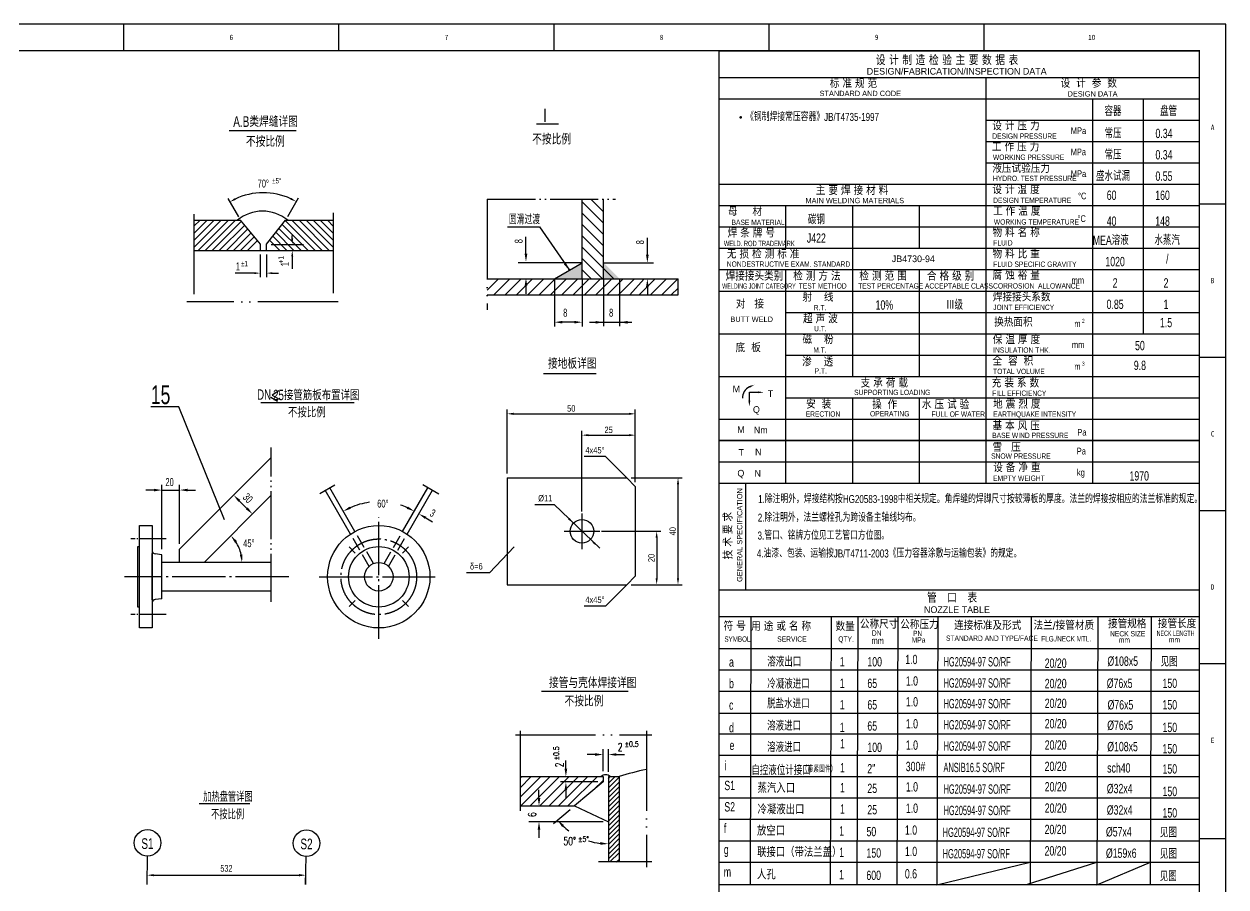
# Model space of a CAD drawing. Extents: x 33785 to 67425, y 1425 to 25185.
# Drawn here: x 49409 to 67425, y 12255 to 25185 of the extents above; entities that cross this region are included whole.
import ezdxf
from ezdxf.enums import TextEntityAlignment as Align

# ---------------------------------------------------------------- set-up
doc = ezdxf.new("R2010")
doc.units = 0
doc.header["$LTSCALE"] = 40
doc.header["$MEASUREMENT"] = 0
for name, pattern in [('CENTER', [23.75, 20, -1.5, 0.75, -1.5]), ('CENTER2', [11.6, 10, -0.65, 0.3, -0.65]), ('DASHDOT-M', [36, 30, -3, 0, -3]), ('DASHED', [4, 3, -1]), ('DIVIDE-M', [39, 30, -3, 0, -3, 0, -3]), ('HIDDEN-M', [7, 5, -2]), ('PHANTOM', [23.5, 18, -1.5, 0.5, -1.5, 0.5, -1.5])]:
    doc.linetypes.add(name, pattern=pattern)
doc.layers.get('0').update_dxf_attribs({"linetype": 'CONTINUOUS'})
for name, color, linetype in [('CENTER', 1, 'CENTER'), ('CONT', 4, 'CONTINUOUS'), ('DASH', 6, 'DASHED'), ('DIM', 7, 'CONTINUOUS'), ('PHANTOM', 3, 'PHANTOM'), ('TEXT', 2, 'CONTINUOUS'), ('TUKUANG', 7, 'CONTINUOUS'), ('ZWHTK', 7, 'CONTINUOUS')]:
    doc.layers.add(name, color=color, linetype=linetype)
doc.styles.add('CHN_CWC', font='SimSun.ttf', dxfattribs={"width": 0.85})
doc.styles.add('HZ', font='ced.shx', dxfattribs={"width": 0.7, "bigfont": 'HZ'})
doc.styles.add('ROMANS', font='romans', dxfattribs={"width": 0.7, "height": 120})

msp = doc.modelspace()

# ---------------------------------------------------------------- linework, layer by layer
for p, q in [((59825.3, 24784.6), (59825.3, 11449.9)), ((59825.3, 24784.6), (67025.3, 24784.6)), ((67025.3, 24784.6), (67025.3, 18944.6)), ((59825.3, 24384.6), (67025.3, 24384.6)), ((63825.3, 24384.6), (63825.3, 18304.6)), ((59825.3, 24064.6), (67025.3, 24064.6)), ((65425.3, 24064.6), (65425.3, 18304.6)), ((63825.3, 23744.6), (67025.3, 23744.6)), ((63825.3, 23424.6), (67025.3, 23424.6)), ((63825.3, 23104.6), (67025.3, 23104.6)), ((59825.3, 22784.6), (67025.3, 22784.6)), ((63825.3, 22784.6), (67025.3, 22784.6)), ((59825.3, 22464.6), (67025.3, 22464.6)), ((60825.3, 22464.6), (60825.3, 21824.6)), ((61825.3, 22464.6), (61825.3, 21824.6)), ((62825.3, 22464.6), (62825.3, 21824.6)), ((59825.3, 22144.6), (67025.3, 22144.6)), ((59825.3, 21824.6), (67025.3, 21824.6)), ((61825.3, 21824.6), (61825.3, 19904.6)), ((59825.3, 21504.6), (67025.3, 21504.6)), ((60825.3, 21504.6), (60825.3, 18304.6)), ((62825.3, 21504.6), (62825.3, 19904.6)), ((63825.3, 21504.6), (67025.3, 21504.6)), ((59825.3, 21184.6), (67025.3, 21184.6)), ((63825.3, 21184.6), (67025.3, 21184.6)), ((60825.3, 20864.6), (67025.3, 20864.6)), ((63825.3, 20864.6), (67025.3, 20864.6)), ((59825.3, 20544.6), (67025.3, 20544.6)), ((63825.3, 20544.6), (67025.3, 20544.6)), ((60825.3, 20224.6), (67025.3, 20224.6)), ((61025.1, 20224.6), (64625.3, 20224.6)), ((64625.3, 20224.6), (67025.3, 20224.6)), ((59825.3, 19904.6), (64625.3, 19904.6)), ((64625.3, 19904.6), (67025.3, 19904.6)), ((60281.1, 19539.1), (60281.1, 19666.6)), ((60281.1, 19666.6), (60414.6, 19666.6)), ((60825.3, 19584.6), (64625.3, 19584.6)), ((61825.3, 19584.6), (61825.3, 18304.6)), ((62825.3, 19584.6), (62825.3, 18304.6)), ((64625.3, 19584.6), (67025.3, 19584.6)), ((59825.3, 19264.6), (64625.3, 19264.6)), ((64625.3, 19264.6), (67025.3, 19264.6)), ((67025.3, 18944.6), (59825.3, 18944.6)), ((59825.3, 18944.6), (67025.3, 18944.6)), ((59825.3, 18944.6), (67025.3, 18944.6)), ((59825.3, 18944.6), (67025.3, 18944.6)), ((67025.3, 18944.6), (59825.3, 18944.6)), ((59825.3, 18944.6), (67025.3, 18944.6)), ((59825.3, 18944.6), (64625.3, 18944.6)), ((59825.3, 18944.6), (64625.3, 18944.6)), ((64625.3, 18944.6), (67025.3, 18944.6)), ((64625.3, 18944.6), (67025.3, 18944.6)), ((59825.3, 18624.6), (67025.3, 18624.6)), ((59825.3, 18304.6), (67025.3, 18304.6)), ((60225.3, 18304.6), (60225.3, 16708.5)), ((59825.3, 16708.5), (67025.3, 16708.5)), ((59825.3, 16708.5), (67025.3, 16708.5)), ((59825.3, 16708.5), (67025.3, 16708.5)), ((59825.3, 16308.5), (67025.3, 16308.5)), ((60305.3, 16308.5), (60291, 12286.1)), ((61505.3, 16308.5), (61493.7, 12293.6)), ((61905.3, 16308.5), (61891, 12286.1)), ((62505.3, 16308.5), (62491, 12286.1)), ((63105.3, 16308.5), (63091, 12286.1)), ((64505.3, 16308.5), (64491, 12286.1)), ((65505.3, 16308.5), (65491, 12286.1)), ((66305.3, 16308.5), (66291, 12286.1)), ((59825.3, 15828.5), (67025.3, 15828.5)), ((59825.3, 15508.5), (67025.3, 15508.5)), ((59825.3, 15508.5), (67025.3, 15508.5)), ((59825.3, 15188.5), (67025.3, 15188.5)), ((59825.3, 15188.5), (67025.3, 15188.5)), ((59819.3, 14861), (67019.3, 14861)), ((59819.3, 14861), (67019.3, 14861)), ((59825.3, 14548.5), (67025.3, 14548.5)), ((59825.3, 14548.5), (67025.3, 14548.5)), ((59825.3, 14228.5), (67025.3, 14228.5)), ((59825.3, 14228.5), (67025.3, 14228.5)), ((59825.3, 13908.5), (67025.3, 13908.5)), ((59825.3, 13908.5), (67025.3, 13908.5)), ((59825.3, 13908.5), (67025.3, 13908.5)), ((59825.3, 13908.5), (67025.3, 13908.5)), ((59825.3, 13588.5), (67025.3, 13588.5)), ((59825.3, 13588.5), (67025.3, 13588.5)), ((59825.3, 13268.5), (67025.3, 13268.5)), ((59825.3, 12948.5), (67025.3, 12948.5)), ((59823, 12628.5), (67023, 12628.5)), ((59817, 12293.6), (67017, 12293.6)), ((59817, 12293.6), (67017, 12293.6))]:
    msp.add_line(p, q)
at = {"color": 7, "linetype": 'Continuous'}
for p, q in [((52484.3, 23587.2), (53486, 23587.2)), ((52463.4, 22571.9), (52625.3, 22297.9)), ((53517.4, 22577.9), (53356.5, 22298.3)), ((53429.2, 21925), (53429.2, 22015)), ((56653.6, 22145.1), (57137, 22145.1)), ((56932.7, 21862.7), (56932.7, 21995.8)), ((57137, 22145.1), (57583.9, 21497.1)), ((58752, 21847.1), (58752, 21980.2)), ((53112.7, 21883.6), (53599.8, 21883.6)), ((56932.7, 21742.7), (56932.7, 21862.7)), ((58752, 21727.1), (58752, 21847.1)), ((52949.7, 21732.7), (52949.7, 21392.3)), ((53042.7, 21732.7), (53042.7, 21392.3)), ((53429.2, 21702.7), (53429.2, 21517.4)), ((52859.7, 21452.3), (52571.2, 21452.3)), ((53132.7, 21452.3), (53222.7, 21452.3)), ((57775.7, 21607.1), (56816.3, 21607.1)), ((57360, 21367.1), (57775.7, 21607.1)), ((57583.9, 21497.1), (57572.3, 21513.8)), ((58095.7, 21607.1), (58842.5, 21607.1)), ((56932.7, 21262.7), (56932.7, 21142.7)), ((57360, 21367.1), (57360, 20655.2)), ((57775.7, 21367.1), (57775.7, 20655.2)), ((58095.7, 21367.1), (58095.7, 20656.7)), ((58335.7, 21367.1), (58335.7, 20656.7)), ((58752, 21247.1), (58752, 21127.1)), ((57655.7, 20717.2), (57480, 20717.2)), ((57885.6, 20715.6), (58521.5, 20715.6)), ((51730, 19449.3), (51310, 19449.3)), ((52413.3, 17756.8), (51730, 19449.3)), ((57167.4, 15187.4), (58463.1, 15187.4)), ((57967.7, 14239.4), (57847.7, 14239.4)), ((58087.7, 13988.7), (58087.7, 14319.4)), ((58167.7, 13982.2), (58167.7, 14319.4)), ((58287.7, 14239.4), (58407.7, 14239.4)), ((57530.9, 14028.7), (57530.9, 14148.7)), ((57127.8, 13588.8), (57127.8, 13708.8)), ((58007.7, 13828.7), (57450.9, 13828.7)), ((57530.9, 13708.7), (57530.9, 13588.7)), ((57343.9, 13204.6), (57597.5, 13417.4)), ((58087.7, 13232.6), (56974.3, 13232.6)), ((57127.8, 13112.6), (57127.8, 12992.6)), ((51252.4, 12292.3), (51259, 12710.7)), ((53630.2, 12292.3), (53636.8, 12710.7)), ((53632.4, 12292.3), (53632.4, 12499.3)), ((51354.4, 12431.3), (53530.4, 12431.3))]:
    msp.add_line(p, q, dxfattribs=at)
at = {"color": 3, "linetype": 'DIVIDE-M'}
for p, q in [((56353.1, 22558.5), (56353.1, 20903.7)), ((54043.3, 22354.4), (54043.3, 20930.4)), ((51954.8, 22336.7), (51954.8, 20931.2)), ((54115.1, 21019.9), (51848.1, 21019.9)), ((56845.3, 14595.1), (56845.3, 13320.8)), ((58738.2, 14595.1), (58738.2, 12550.6)), ((56774.6, 14533.4), (58817.6, 14533.4)), ((58817.6, 12630), (58021.8, 12630))]:
    msp.add_line(p, q, dxfattribs=at)
at = {"color": 4, "linetype": 'Continuous'}
for p, q in [((57775.7, 21367.1), (57775.7, 22560.5)), ((58095.7, 21367.1), (58095.7, 22560.9)), ((51954.8, 22246.3), (52655.8, 22246.3)), ((52952.9, 21884.8), (52655.8, 22246.3)), ((53042.9, 21884.8), (53326.5, 22246.3)), ((53326.5, 22246.3), (54043.3, 22246.3)), ((52952.9, 21792.7), (52952.9, 21884.8)), ((53042.9, 21792.7), (53042.9, 21884.8)), ((51954.8, 21792.7), (52952.9, 21792.7)), ((52952.9, 21792.7), (54043.3, 21792.7)), ((56353.1, 21367.1), (59211.7, 21367.1)), ((59211.7, 21127.1), (59211.7, 21367.1)), ((56353.1, 21127.1), (59211.7, 21127.1)), ((56845.3, 13908.7), (58087.7, 13908.7)), ((58087.7, 13908.7), (58087.7, 13828.7)), ((58167.7, 13908.7), (58327.7, 13908.7)), ((58167.7, 13908.7), (58167.7, 12630)), ((58327.7, 13908.7), (58327.7, 12630)), ((58087.7, 13828.7), (57658.8, 13468.8)), ((56845.3, 13468.8), (57658.8, 13468.8)), ((57658.8, 13468.8), (58167.7, 13232.6))]:
    msp.add_line(p, q, dxfattribs=at)
at = {"color": 0, "linetype": 'Continuous'}
for p, q in [((58095.7, 22369.9), (57904.9, 22560.6)), ((58095.7, 22200.2), (57775.7, 22520.2)), ((58095.7, 22030.5), (57775.7, 22350.5)), ((51954.8, 22154.1), (52047, 22246.3)), ((51954.8, 22048), (52153.1, 22246.3)), ((51954.8, 21942), (52259.1, 22246.3)), ((51954.8, 21835.9), (52365.2, 22246.3)), ((52017.7, 21792.7), (52471.3, 22246.3)), ((52123.7, 21792.7), (52577.3, 22246.3)), ((52229.8, 21792.7), (52663.2, 22226.1)), ((52335.9, 21792.7), (52716.1, 22172.9)), ((53666.7, 21792.7), (53276.7, 22182.7)), ((53772.8, 21792.7), (53324.6, 22240.9)), ((53878.9, 21792.7), (53425.3, 22246.3)), ((53984.9, 21792.7), (53531.3, 22246.3)), ((54043.3, 21840.4), (53637.4, 22246.3)), ((54043.3, 21946.5), (53743.5, 22246.3)), ((54043.3, 22052.5), (53849.5, 22246.3)), ((54043.3, 22158.6), (53955.6, 22246.3)), ((58095.7, 21860.8), (57775.7, 22180.8)), ((52441.9, 21792.7), (52764, 22114.7)), ((52548, 21792.7), (52811.8, 22056.5)), ((52654.1, 21792.7), (52859.6, 21998.3)), ((53348.5, 21792.7), (53136.8, 22004.5)), ((53454.6, 21792.7), (53183.4, 22063.9)), ((53560.7, 21792.7), (53230, 22123.3)), ((58095.7, 21691.1), (57775.7, 22011.1)), ((52760.1, 21792.7), (52907.5, 21940)), ((53242.5, 21792.7), (53090.1, 21945)), ((58095.7, 21521.4), (57775.7, 21841.4)), ((58080.2, 21367.1), (57775.7, 21671.7)), ((57910.5, 21367.1), (57775.7, 21501.9)), ((58249.9, 21367.1), (58095.7, 21521.4)), ((56353.1, 21199), (56521.2, 21367.1)), ((56450.9, 21127.1), (56690.9, 21367.1)), ((56620.7, 21127.1), (56860.7, 21367.1)), ((56790.4, 21127.1), (57030.4, 21367.1)), ((56960.1, 21127.1), (57200.1, 21367.1)), ((57129.8, 21127.1), (57369.8, 21367.1)), ((57299.5, 21127.1), (57539.5, 21367.1)), ((57469.2, 21127.1), (57709.2, 21367.1)), ((57638.9, 21127.1), (57878.9, 21367.1)), ((57808.6, 21127.1), (58048.6, 21367.1)), ((57978.3, 21127.1), (58218.3, 21367.1)), ((58148, 21127.1), (58388, 21367.1)), ((58317.7, 21127.1), (58557.7, 21367.1)), ((58487.4, 21127.1), (58703.8, 21367.1)), ((58628.7, 21127.1), (58868.7, 21367.1)), ((58798.4, 21127.1), (59038.4, 21367.1)), ((58968.1, 21127.1), (59208.1, 21367.1)), ((59111.3, 21127.1), (59211.7, 21227.5)), ((56845.3, 13883), (56871.1, 13908.7)), ((56845.3, 13741.6), (57012.5, 13908.7)), ((56845.3, 13600.2), (57153.9, 13908.7)), ((56855.4, 13468.8), (57295.3, 13908.7)), ((56996.8, 13468.8), (57436.7, 13908.7)), ((57138.3, 13468.8), (57578.2, 13908.7)), ((57279.7, 13468.8), (57719.6, 13908.7)), ((57421.1, 13468.8), (57861, 13908.7)), ((57562.5, 13468.8), (58002.4, 13908.7)), ((58167.7, 13879.4), (58197.1, 13908.7)), ((58167.7, 13808.7), (58267.8, 13908.7)), ((58167.7, 13737.9), (58327.7, 13897.9)), ((57939.4, 13704.3), (58087.7, 13852.6)), ((58167.7, 13667.2), (58327.7, 13827.2)), ((58167.7, 13596.5), (58327.7, 13756.5)), ((58167.7, 13525.8), (58327.7, 13685.8)), ((58167.7, 13455.1), (58327.7, 13615.1)), ((58167.7, 13384.4), (58327.7, 13544.4)), ((58167.7, 13313.7), (58327.7, 13473.7)), ((58167.7, 13243), (58327.7, 13403)), ((58167.7, 13172.3), (58327.7, 13332.3)), ((58167.7, 13101.6), (58327.7, 13261.6)), ((58167.7, 13030.8), (58327.7, 13190.8)), ((58167.7, 12960.1), (58327.7, 13120.1)), ((58167.7, 12889.4), (58327.7, 13049.4)), ((58167.7, 12818.7), (58327.7, 12978.7)), ((58167.7, 12748), (58327.7, 12908)), ((58167.7, 12677.3), (58327.7, 12837.3)), ((58191.1, 12630), (58327.7, 12766.6)), ((58292.1, 12630), (58327.7, 12665.6))]:
    msp.add_line(p, q, dxfattribs=at)
at = {"const_width": 20}
msp.add_lwpolyline([(60142.1, 23786.3, 1), (60162.1, 23786.3, 1)], format="xyb", close=True, dxfattribs=at)
at = {"color": 7, "linetype": 'Continuous'}
for centre, radius, start, end in [((52995.5, 21671.3), 986.1, 65.30245, 115.3441), ((58167.7, 13895.9), 995.4, 226.91149, 233.61607), ((58167.7, 13895.9), 995.4, 252.46777, 263.08851)]:
    msp.add_arc(centre, radius, start, end, dxfattribs=at)
at = {"color": 4, "linetype": 'Continuous'}
for centre, radius, start, end in [((52984.3, 21785.2), 595.8, 50.70782, 129.29218), ((58127.9, 13843.8), 92.8, 44.38461, 135.61539), ((59812.7, 9093.9), 5038.6, 102.3133, 107.14057)]:
    msp.add_arc(centre, radius, start, end, dxfattribs=at)
msp.add_arc((60363.4, 19578.2), 187.1, 115.94254, 180)
at = {"color": 7, "linetype": 'Continuous'}
for points in [[(52580.5, 22549.2), (52566.4, 22575.7), (52494, 22520.3)], [(53400.7, 22553.9), (53414.4, 22580.5), (53487.5, 22525.9)], [(53444.2, 21975.3), (53414.2, 21975.3), (53429.2, 21885.3)], [(53444.2, 21702.7), (53414.2, 21702.7), (53429.2, 21792.7)], [(56912.7, 21742.7), (56952.7, 21742.7), (56932.7, 21622.7)], [(58732, 21727.1), (58772, 21727.1), (58752, 21607.1)], [(52859.7, 21437.3), (52859.7, 21467.3), (52949.7, 21452.3)], [(53132.7, 21437.3), (53132.7, 21467.3), (53042.7, 21452.3)], [(57360, 21367.1), (57775.7, 21607.1), (57775.7, 21367.1)], [(57583.9, 21497.1), (57498.8, 21584.1), (57531.6, 21607)], [(58095.7, 21367.1), (58095.7, 21607.1), (58335.7, 21367.1)], [(56912.7, 21262.7), (56952.7, 21262.7), (56932.7, 21382.7)], [(58732, 21247.1), (58772, 21247.1), (58752, 21367.1)], [(57480, 20737.2), (57480, 20697.2), (57360, 20717.2)], [(57655.7, 20737.2), (57655.7, 20697.2), (57775.7, 20717.2)], [(57975.7, 20735.6), (57975.7, 20695.6), (58095.7, 20715.6)], [(58455.7, 20735.6), (58455.7, 20695.6), (58335.7, 20715.6)], [(57967.7, 14219.4), (57967.7, 14259.4), (58087.7, 14239.4)], [(58287.7, 14219.4), (58287.7, 14259.4), (58167.7, 14239.4)], [(57550.9, 14028.7), (57510.9, 14028.7), (57530.9, 13908.7)], [(57550.9, 13708.7), (57510.9, 13708.7), (57530.9, 13828.7)], [(57147.8, 13588.8), (57107.8, 13588.8), (57127.8, 13468.8)], [(57147.8, 13112.6), (57107.8, 13112.6), (57127.8, 13232.6)], [(57502.2, 13182.7), (57473.2, 13155.2), (57405.2, 13256)], [(58049.1, 12927.7), (58046.7, 12887.7), (58167.7, 12900.5)], [(51354.4, 12448.3), (51354.4, 12414.3), (51252.4, 12431.3)], [(53530.4, 12448.3), (53530.4, 12414.3), (53632.4, 12431.3)]]:
    msp.add_solid(points, dxfattribs=at)
for points in [[(60278.4, 19760.1), (60284.7, 19732.8), (60354.9, 19779.3)], [(60414.6, 19680.6), (60414.6, 19652.6), (60498.6, 19666.6)], [(60267.1, 19539.1), (60295.1, 19539.1), (60281.1, 19455.1)]]:
    msp.add_solid(points)
at = {"layer": 'CENTER', "color": 1, "linetype": 'DASHDOT-M'}
for p, q in [((57771.9, 17850.4), (57771.9, 17318.6)), ((57506.1, 17584.5), (58037.8, 17584.5))]:
    msp.add_line(p, q, dxfattribs=at)
at = {"layer": 'CENTER'}
for p, q in [((54726.5, 15975.3), (54726.5, 17790.6)), ((54371.4, 17257.9), (54280.2, 17349.1)), ((55081.6, 17257.9), (55172.8, 17349.1)), ((53378.8, 16902.8), (50915.4, 16902.8)), ((53833.2, 16902.8), (55571.9, 16902.8)), ((54371.4, 16547.7), (54280.2, 16456.5)), ((55081.6, 16547.7), (55172.8, 16456.5))]:
    msp.add_line(p, q, dxfattribs=at)
at = {"layer": 'CENTER', "linetype": 'CENTER2'}
for p, q in [((51539.5, 17469.4), (51008.2, 17469.4)), ((51539.5, 16336.1), (51008.2, 16336.1))]:
    msp.add_line(p, q, dxfattribs=at)
at = {"layer": 'CENTER'}
msp.add_circle((54726.5, 16902.8), 566.7, dxfattribs=at)
at = {"layer": 'CONT'}
for p, q in [((51741.5, 17316.1), (53114.9, 18689.4)), ((54302.8, 17541.8), (53923.4, 18198.9)), ((54369.8, 17581.4), (53990.8, 18237.8)), ((55083.2, 17581.4), (55462.2, 18237.8)), ((55150.1, 17541.8), (55529.5, 18198.9)), ((52107.2, 17116.1), (53114.9, 18123.7)), ((51141.5, 16136.1), (51141.5, 17669.4)), ((51141.5, 17669.4), (51328.2, 17669.4)), ((51328.2, 17669.4), (51328.2, 16136.1)), ((51114.9, 16449.4), (51114.9, 17356.1)), ((51114.9, 16449.4), (51114.9, 17356.1)), ((51114.9, 17356.1), (51141.5, 17356.1)), ((51741.5, 17116.1), (51741.5, 17316.1)), ((51328.2, 16556.1), (51328.2, 17249.4)), ((51474.9, 17234), (51376, 17244.4)), ((51474.9, 16571.5), (51474.9, 17234)), ((53114.9, 17116.1), (51474.9, 17116.1)), ((53114.9, 16689.4), (51474.9, 16689.4)), ((51141.5, 16449.4), (51114.9, 16449.4)), ((51474.9, 16571.5), (51376, 16561.1)), ((51328.2, 16136.1), (51141.5, 16136.1))]:
    msp.add_line(p, q, dxfattribs=at)
at = {"layer": 'CONT', "color": 4, "linetype": 'Continuous'}
for p, q in [((56651.9, 18384.5), (58443.9, 18384.5)), ((56651.9, 18384.5), (56651.9, 16784.5)), ((58443.9, 18384.5), (58571.9, 18256.5)), ((58571.9, 18256.5), (58571.9, 16912.5)), ((56651.9, 16784.5), (58443.9, 16784.5)), ((58571.9, 16912.5), (58443.9, 16784.5))]:
    msp.add_line(p, q, dxfattribs=at)
at = {"layer": 'CONT'}
for radius in [766.7, 453.3, 213.3]:
    msp.add_circle((54726.5, 16902.8), radius, dxfattribs=at)
at = {"layer": 'CONT', "color": 4, "linetype": 'Continuous'}
msp.add_circle((57771.9, 17584.5), 176, dxfattribs=at)
at = {"layer": 'CONT'}
for centre, start, end in [((51381.5, 17297.5), 180, 264), ((51381.5, 16508.1), 96, 180)]:
    msp.add_arc(centre, 53.3, start, end, dxfattribs=at)
at = {"layer": 'DASH', "color": 6, "linetype": 'HIDDEN-M'}
for p, q in [((54581.4, 17059.2), (54302.8, 17541.8)), ((54647.2, 17100.8), (54369.8, 17581.4)), ((54805.7, 17100.8), (55083.2, 17581.4)), ((54871.5, 17059.2), (55150.1, 17541.8))]:
    msp.add_line(p, q, dxfattribs=at)
at = {"layer": 'DIM', "color": 7, "linetype": 'Continuous'}
for p, q in [((66188.7, 20544.6), (66188.7, 24064.6)), ((57196.3, 19949.1), (57985.8, 19949.1)), ((52960.4, 19514.8), (54356.4, 19514.8)), ((56651.9, 18448.5), (56651.9, 19408.5)), ((56747.9, 19344.5), (58475.9, 19344.5)), ((58571.9, 18320.5), (58571.9, 19408.5)), ((57771.9, 17883), (57771.9, 19088.5)), ((57867.9, 19024.5), (58475.9, 19024.5)), ((58123.9, 18704.5), (57807, 18704.5)), ((58443.9, 18384.5), (58123.9, 18704.5)), ((58507.9, 18384.5), (59275.9, 18384.5)), ((51354.9, 18201.9), (51234.9, 18201.9)), ((51474.9, 17314), (51474.9, 18281.9)), ((51474.9, 18201.9), (51741.5, 18201.9)), ((51741.5, 17396.1), (51741.5, 18281.9)), ((51861.5, 18201.9), (51981.5, 18201.9)), ((59211.9, 16880.5), (59211.9, 18288.5)), ((52748.9, 17927.4), (52635.7, 18040.6)), ((57067, 17984.7), (57355, 17984.7)), ((58037.4, 17329.7), (57355, 17984.7)), ((55429.4, 17786), (55530.4, 17727.7)), ((58063.8, 17584.5), (58955.9, 17584.5)), ((58891.9, 17488.5), (58891.9, 16880.5)), ((56757.2, 17350.6), (56384.1, 16960.4)), ((56384.1, 16960.4), (56041, 16960.4)), ((58443.9, 16784.5), (58123.9, 16464.5)), ((58507.9, 16784.5), (59275.9, 16784.5)), ((58123.9, 16464.5), (57807, 16464.5))]:
    msp.add_line(p, q, dxfattribs=at)
at = {"layer": 'DIM'}
for p, q in [((57421.7, 23683), (57091.6, 23683)), ((53229.8, 19687.1), (53126.3, 19623.6)), ((53109.7, 19596), (53207.7, 19535.3)), ((53126.3, 19623.6), (53231.2, 19562.9)), ((52792.5, 13503), (52033.3, 13503)), ((63091, 12286.1), (64492.2, 12628.5)), ((64434.7, 12293.6), (65492.2, 12628.5)), ((65491, 12286.1), (66292.2, 12628.5))]:
    msp.add_line(p, q, dxfattribs=at)
for centre in [(51259.1, 12916), (53643, 12910.6)]:
    msp.add_circle(centre, 200, dxfattribs=at)
at = {"layer": 'DIM', "color": 7, "linetype": 'Continuous'}
for centre, radius, start, end in [((54726.5, 16963.5), 1064.4, 97.57201, 113.71687), ((54726.5, 16963.5), 1064.4, 66.28313, 72.22931), ((52107.2, 17116.1), 569, 12.10628, 32.89372)]:
    msp.add_arc(centre, radius, start, end, dxfattribs=at)
for points in [[(56747.9, 19360.5), (56747.9, 19328.5), (56651.9, 19344.5)], [(58475.9, 19360.5), (58475.9, 19328.5), (58571.9, 19344.5)], [(57867.9, 19040.5), (57867.9, 19008.5), (57771.9, 19024.5)], [(58475.9, 19040.5), (58475.9, 19008.5), (58571.9, 19024.5)], [(59195.9, 18288.5), (59227.9, 18288.5), (59211.9, 18384.5)], [(51354.9, 18221.9), (51354.9, 18181.9), (51474.9, 18201.9)], [(51861.5, 18221.9), (51861.5, 18181.9), (51741.5, 18201.9)], [(52649.9, 18054.7), (52621.6, 18026.4), (52550.9, 18125.4)], [(52763, 17941.6), (52734.7, 17913.3), (52833.7, 17842.6)], [(54307.1, 17920.7), (54289.6, 17955.4), (54194.3, 17885.3)], [(55145.8, 17920.7), (55163.4, 17955.4), (55258.7, 17885.3)], [(55439.1, 17802.9), (55419.7, 17769.2), (55328.3, 17844.4)], [(57564.6, 17761.3), (57586.8, 17784.4), (57645, 17706.4)], [(52569.4, 17412.5), (52600.5, 17437.7), (52509.6, 17518.4)], [(58875.9, 17488.5), (58907.9, 17488.5), (58891.9, 17584.5)], [(57957.1, 17384.6), (57979.3, 17407.7), (57898.9, 17462.6)], [(52683.4, 17237.5), (52643.7, 17233.3), (52676.2, 17116.1)], [(58875.9, 16880.5), (58907.9, 16880.5), (58891.9, 16784.5)], [(59195.9, 16880.5), (59227.9, 16880.5), (59211.9, 16784.5)]]:
    msp.add_solid(points, dxfattribs=at)
at = {"layer": 'PHANTOM'}
for p, q in [((56353.1, 22558.5), (58272.4, 22558.5)), ((53114.9, 16527.3), (53114.9, 18839.5)), ((53843.8, 18153), (54068.3, 18282.6)), ((55628.5, 18141.8), (55384.7, 18282.6))]:
    msp.add_line(p, q, dxfattribs=at)
at = {"layer": 'ZWHTK'}
for p, q in [((50905.3, 24784.6), (50905.3, 25184.6)), ((54129.3, 24784.6), (54129.3, 25184.6)), ((57353.3, 24784.6), (57353.3, 25184.6)), ((60577.3, 24784.6), (60577.3, 25184.6)), ((63801.3, 24784.6), (63801.3, 25184.6)), ((67025.3, 22488.6), (67425.3, 22488.6)), ((67025.3, 20193), (67425.3, 20193)), ((67025.3, 17897), (67425.3, 17897)), ((67025.3, 15601), (67425.3, 15601)), ((67025.3, 12982.3), (67425.3, 12982.3))]:
    msp.add_line(p, q, dxfattribs=at)
msp.add_lwpolyline([(33785.3, 1424.6), (67425.3, 1424.6), (67425.3, 25184.6), (33785.3, 25184.6)], close=True, dxfattribs=at)
at = {"layer": 'ZWHTK', "const_width": 20}
msp.add_lwpolyline([(67025.3, 24784.6), (34785.3, 24784.6), (34785.3, 1824.6), (67025.3, 1824.6)], close=True, dxfattribs=at)

# ---------------------------------------------------------------- texts
at = {"style": 'HZ'}
for s, height, p in [('设 计 制 造 检 验 主 要 数 据 表', 140, (62176.4, 24570.2)), ('DESIGN/FABRICATION/INSPECTION DATA', 100, (62040.5, 24427)), ('标 准 规 范', 120, (61487.1, 24228.7)), ('STANDARD AND CODE', 80, (61333.6, 24105)), ('DESIGN DATA', 80, (65051.2, 24098.7)), ('设 计 压 力', 120, (63923.1, 23593.6)), ('工 作 压 力', 120, (63917.6, 23277)), ('液压试验压力', 120, (63923.6, 22955.7)), ('主 要 焊 接 材 料', 120, (61277.2, 22625.3)), ('设 计 温 度', 120, (63924.3, 22638.3)), ('MAIN WELDING MATERIALS', 80, (61121.8, 22500.4)), ('母     材', 120, (59960.5, 22307.9)), ('工 作 温 度', 120, (63933.9, 22315.2)), ('焊 条 牌 号', 120, (59955.2, 21987.9)), ('物 料 名 称', 120, (63925.8, 21994)), ('无 损 检 测 标 准', 120, (59944.6, 21672.4)), ('物 料 比 重', 120, (63925.8, 21674)), ('JB4730-94', 100, (62415.8, 21617.1)), ('焊接接头类别', 120, (59925.8, 21342)), ('检 测 方 法', 120, (60939.1, 21342)), ('检 测 范 围', 120, (61930, 21342)), ('合 格 级 别', 120, (62943.3, 21342)), ('腐 蚀 裕 量', 120, (63926.9, 21353.9)), ('射    线', 120, (61076.2, 21028.3)), ('焊接接头系数', 120, (63931.4, 21029.7)), ('对   接', 120, (60079.5, 20924)), ('BUTT WELD ', 80, (59996.9, 20721.7)), ('超 声 波', 120, (61085.6, 20703.7)), ('换热面积', 120, (63950.7, 20652.9)), ('底  板', 120, (60075.5, 20270)), ('磁    粉', 120, (61077.7, 20393.1)), ('保 温 厚 度', 120, (63930.3, 20389.8)), ('渗    透', 120, (61072.2, 20057)), ('全  容  积', 120, (63925.9, 20069.4)), ('支 承 荷 载 ', 120, (61949.4, 19739.8)), ('充 装 系 数', 120, (63915.2, 19740.4)), ('M', 100, (60030.8, 19666.9)), ('T', 100, (60557.4, 19598.7)), ('Q', 100, (60334.8, 19359)), ('安  装', 120, (61131.9, 19422.9)), ('操  作', 120, (62120.8, 19417.1)), ('水 压 试 验', 120, (62867.3, 19417.6)), ('地 震 烈 度', 120, (63935.1, 19423.5)), ('M', 100, (60099.5, 19059)), ('Nm', 100, (60348, 19051.3)), ('基 本 风 压', 120, (63926.6, 19098.2)), ('T', 100, (60118.8, 18715.7)), ('N', 100, (60367, 18724.6)), ('雪   压', 120, (63926.6, 18778.4)), ('设 备 净 重', 120, (63936.3, 18473.4)), ('Q', 100, (60101.9, 18404.6)), ('N', 100, (60357.7, 18402.4)), ('管   口   表', 140, (62942.8, 16514.5)), ('NOZZLE TABLE', 100, (62898.7, 16360.1)), ('公称尺寸', 120, (61938.3, 16127.6)), ('公称压力', 120, (62542.3, 16121.9)), ('法兰/接管材质', 120, (64540.8, 16109.7)), ('接管规格', 120, (65657, 16132.7)), ('接管长度', 120, (66404.7, 16134.5))]:
    msp.add_text(s, height=height, dxfattribs=at).set_placement(p)
for s, p in [('设  计  参  数', (64947.1, 24291.5)), ('符 号', (59895.5, 16158.4)), ('用 途 或 名 称', (60308.2, 16155.4)), ('数量', (61572.6, 16154.5)), ('连接标准及形式', (63350.3, 16168.5))]:
    msp.add_text(s, height=120, dxfattribs=at).set_placement(p, align=Align.MIDDLE_LEFT)
at = {"style": 'HZ', "width": 0.7}
for s, p in [('容器', (65732.7, 23809.4)), ('盘管', (66565.2, 23809.4)), ('常压', (65732.7, 23475.7)), ('0.34', (66496.1, 23475.7)), ('常压', (65732.7, 23155.7)), ('0.34', (66496.1, 23155.7)), ('盛水试漏', (65732.7, 22835.7)), ('0.55', (66496.1, 22835.7)), ('碳钢', (61285.3, 22184.6)), ('J422', (61285.3, 21907.5)), ('MEA溶液', (65698.2, 21875.7)), ('水蒸汽', (66543.8, 21875.7)), ('1020', (65763.8, 21555.7)), ('/', (66545.9, 21595.3)), ('2', (65763.8, 21235.7)), ('2', (66527.2, 21235.7)), ('Ⅲ级', (63356.6, 20904.6)), ('0.85', (65763.8, 20915.7)), ('1', (66527.2, 20915.7)), ('1.5', (66527.2, 20642.4)), ('50', (66135.5, 20297.4)), ('9.8', (66135.5, 20000.8)), ('1970', (66125.3, 18344.6))]:
    msp.add_text(s, height=140, dxfattribs=at).set_placement(p, align=Align.CENTER)
at = {"color": 7, "linetype": 'Continuous', "width": 0.7}
for s, height, style, p in [('A.B类焊缝详图', 160, 'HZ', (52544.9, 23643.4)), ('不按比例', 160, 'HZ', (52735.3, 23345.4)), ('不按比例', 160, 'HZ', (57025.6, 23379.4)), ('70%%d', 120, 'HZ', (52910.4, 22734.9)), ('%%p5%%d', 80, 'HZ', (53127.6, 22797)), ('圆滑过渡', 128, 'HZ', (56677.7, 22187.2)), ('%%p1', 80, 'HZ', (52662.2, 21555.7)), ('1', 120, 'HZ', (52584.6, 21493.6)), ('接管与壳体焊接详图', 160, 'HZ', (57277.2, 15234.7)), ('不按比例', 160, 'HZ', (57510.5, 14959.8)), ('%%p0.5', 80, 'ROMANS', (58411.6, 14356.9)), ('2', 120, 'ROMANS', (58308.7, 14290.8)), ('不按比例', 136, 'HZ', (52212.9, 13269.1)), ('50%%D', 120, 'ROMANS', (57494.4, 12881.7)), ('%%P5%%D', 80, 'ROMANS', (57714.9, 12933.2))]:
    msp.add_text(s, height=height, dxfattribs=dict(at, style=style)).set_placement(p)
at = {"style": 'HZ'}
for s, height, width, p in [('《钢制焊接常压容器》JB/T4735-1997', 120, 0.75, (60231.8, 23732.9)), ('MPa', 100, 0.7, (65099.4, 23536.6)), ('DESIGN PRESSURE', 80, 0.75, (63922.4, 23466)), ('MPa', 100, 0.7, (65097.8, 23219.1)), ('WORKING PRESSURE', 80, 0.75, (63931.6, 23149.5)), ('HYDRO. TEST PRESSURE', 80, 0.75, (63932.2, 22832.2)), ('MPa', 100, 0.7, (65099.7, 22892.5)), ('DESIGN TEMPERATURE', 80, 0.75, (63935.1, 22504)), ('%%dC', 100, 0.7, (65207.8, 22558.1)), ('BASE MATERIAL', 80, 0.75, (60013.7, 22173.6)), ('WORKING TEMPERATURE', 80, 0.75, (63945.7, 22179.3)), ('%%dC', 100, 0.7, (65199.9, 22219.7)), ('WELD. ROD TRADEMARK', 80, 0.65, (59899, 21856.8)), ('FLUID', 80, 0.75, (63937, 21866.3)), ('NONDESTRUCTIVE EXAM. STANDARD', 80, 0.75, (59942.9, 21548)), ('FLUID SPECIFIC GRAVITY', 80, 0.75, (63937, 21546.3)), ('WELDING JOINT CATEGORY', 80, 0.6, (59874.1, 21218.2)), ('TEST METHOD', 80, 0.75, (61021.5, 21220.8)), ('TEST PERCENTAGE', 80, 0.75, (61912.5, 21220.8)), ('ACCEPTABLE CLASS', 80, 0.75, (62913.1, 21220.8)), ('CORROSION  ALLOWANCE', 80, 0.75, (63934.5, 21221.6)), ('mm', 100, 0.7, (65111.8, 21295.3)), ('R.T.', 80, 0.75, (61245.9, 20895.6)), ('JOINT EFFICIENCY', 80, 0.75, (63936.6, 20900.7)), ('m', 100, 0.7, (65152.3, 20645.3)), ('2', 60, 0.7, (65268.2, 20707.4)), ('U.T.', 80, 0.75, (61251.8, 20581.2)), ('mm', 100, 0.7, (65116.2, 20330.1)), ('M.T.', 80, 0.75, (61240.1, 20261.5)), ('INSULATION THK.', 80, 0.75, (63936.1, 20259.1)), ('P.T.', 80, 0.75, (61259.1, 19948.2)), ('TOTAL VOLUME', 80, 0.75, (63934.8, 19940.1)), ('m', 100, 0.7, (65152.3, 20003.7)), ('3', 60, 0.7, (65268.2, 20065.7)), ('SUPPORTING LOADING', 80, 0.75, (61851.5, 19625.6)), ('ERECTION', 80, 0.75, (61125.2, 19302)), ('OPERATING', 80, 0.75, (62089.8, 19305.6)), ('FULL OF WATER', 80, 0.75, (63011.4, 19300.3)), ('EARTHQUAKE INTENSITY', 80, 0.75, (63937.1, 19300.1)), ('Pa', 100, 0.7, (65196.8, 19018.4)), ('BASE WIND PRESSURE', 80, 0.75, (63921.3, 18981.8)), ('SNOW PRESSURE', 80, 0.75, (63905.5, 18671.5)), ('Pa', 100, 0.7, (65188.2, 18735.7)), ('EMPTY WEIGHT', 80, 0.75, (63935.1, 18339.6)), ('kg', 100, 0.7, (65192, 18417.3)), ('1.除注明外，焊接结构按HG20583-1998中相关规定。角焊缝的焊脚尺寸按较薄板的厚度。法兰的焊接按相应的法兰标准的规定。', 120, 0.75, (60412.5, 18007.5)), ('2.除注明外，法兰螺栓孔为跨设备主轴线均布。', 120, 0.75, (60407.3, 17728.6)), ('3.管口、铭牌方位见工艺管口方位图。', 120, 0.75, (60403.9, 17460.5)), ('4.油漆、包装、运输按JB/T4711-2003《压力容器涂敷与运输包装》的规定。', 120, 0.75, (60393.9, 17191.9)), ('DN', 80, 0.75, (62116.8, 16019.3)), ('STANDARD AND TYPE/FACE', 80, 0.75, (63228.9, 15942)), ('蒸汽入口', 144, 0.75, (60404.1, 13665.5)), ('冷凝液出口', 144, 0.75, (60404.1, 13345.5)), ('放空口', 144, 0.75, (60396.9, 13025.5)), ('联接口（带法兰盖）', 144, 0.75, (60396.9, 12705.5)), ('人孔', 144, 0.75, (60395.8, 12370.5))]:
    msp.add_text(s, height=height, dxfattribs=dict(at, width=width)).set_placement(p)
at = {"color": 7, "linetype": 'Continuous', "style": 'HZ', "width": 0.7}
for p in [(56822.6, 21931), (58641.9, 21915.5)]:
    msp.add_text('8', height=120, rotation=90, dxfattribs=at).set_placement(p, align=Align.MIDDLE_CENTER)
at = {"color": 7, "linetype": 'Continuous', "width": 0.7}
for s, height, style, p in [('+1', 80, 'HZ', (53299.8, 21601.5)), ('1', 120, 'HZ', (53377, 21555.7)), ('%%p0.5', 80, 'ROMANS', (57426.8, 14151.2)), ('2', 120, 'ROMANS', (57493, 14048.3)), ('6', 120, 'ROMANS', (57083.1, 13303.8))]:
    msp.add_text(s, height=height, rotation=90, dxfattribs=dict(at, style=style)).set_placement(p)
at = {"color": 7, "linetype": 'Continuous', "style": 'HZ', "width": 0.7}
for p in [(57490.2, 20859.2), (58178.3, 20859.2)]:
    msp.add_text('8', height=120, dxfattribs=at).set_placement(p, align=Align.MIDDLE_LEFT)
at = {"style": 'HZ'}
for s, width, p, p2 in [('FILL EFFICIENCY', 0.843615, (63922, 19613.2), (64731.9, 19613.2)), ('NECK LENGTH', 0.684778, (66386.7, 16016.4), (66952.8, 16016.4)), ('FLG./NECK MTL.', 0.768884, (64657.4, 15933.7), (65404.3, 15933.7))]:
    msp.add_text(s, height=80, dxfattribs=dict(at, width=width)).set_placement(p, p2, align=Align.FIT)
for s, height, p in [('GENERAL SPECIFICATION', 80, (60175.5, 16825.3)), ('技 术 要 求', 120, (60027.2, 17164.2))]:
    msp.add_text(s, height=height, rotation=90, dxfattribs=at).set_placement(p)
for s, width, p in [('PN', 0.75, (62734.2, 16052.9)), ('NECK SIZE', 0.75, (65688.1, 16049.9)), ('SYMBOL', 0.7, (59907.2, 15969.4)), ('SERVICE', 0.75, (60698.9, 15969.4)), ('QTY.', 0.75, (61613.7, 15969.4))]:
    msp.add_text(s, height=80, dxfattribs=dict(at, width=width)).set_placement(p, align=Align.MIDDLE_LEFT)
at = {"style": 'HZ', "width": 0.75}
for s, p in [('MPa', (62714.2, 15891.7)), ('mm', (65819, 15892.6)), ('mm', (66569.6, 15897.3))]:
    msp.add_text(s, height=80, dxfattribs=at).set_placement(p, align=Align.BOTTOM_LEFT)
at = {"color": 7, "linetype": 'Continuous', "insert": (52442.4, 12533.3), "char_height": 102, "attachment_point": 5, "style": 'HZ'}
msp.add_mtext('532', dxfattribs=at)
at = {"layer": 'DIM', "style": 'HZ', "width": 0.7}
for s, p in [('60', (65711.3, 22549.5)), ('160', (66474.7, 22549.5)), ('40', (65711.3, 22161.3)), ('148', (66474.7, 22161.3)), ('10%', (62304.5, 20905.5))]:
    msp.add_text(s, height=140, dxfattribs=at).set_placement(p, align=Align.CENTER)
at = {"layer": 'DIM', "color": 7, "linetype": 'Continuous', "style": 'HZ', "width": 0.7}
for s, height, p in [('接地板详图', 160, (57262.6, 20018.7)), ('DN', 155.56, (52902, 19555.3)), ('  25接管筋板布置详图', 155.556, (53061.5, 19548.8)), ('不按比例', 155.56, (53364.5, 19289.5)), ('4x45%%d', 96, (57822.5, 18750.7)), ('60%%D', 116.67, (54702.5, 17940.5)), ('%%c11', 96, (57115.3, 18032.7)), ('45%%D', 116.67, (52693.6, 17346.7)), ('δ=6', 96, (56093.4, 17011.6)), ('4x45%%d', 96, (57822.5, 16510.7)), ('（带紧固件）', 96, (61063.6, 13972.3))]:
    msp.add_text(s, height=height, dxfattribs=at).set_placement(p)
at = {"layer": 'DIM', "color": 2, "linetype": 'Continuous', "style": 'HZ', "width": 0.7}
msp.add_text('15', height=280, dxfattribs=at).set_placement((51310, 19489.3))
at = {"layer": 'DIM', "color": 7, "linetype": 'Continuous', "style": 'HZ', "width": 0.7}
for s, p in [('50', (57611.9, 19424.5)), ('25', (58171.9, 19104.5))]:
    msp.add_text(s, height=96, dxfattribs=at).set_placement(p, align=Align.MIDDLE_CENTER)
at = {"layer": 'DIM', "color": 7, "style": 'HZ', "width": 0.7}
msp.add_text('20', height=120, dxfattribs=at).set_placement((51528.2, 18261.9))
msp.add_text('30', height=120, rotation=315, dxfattribs=at).set_placement((52678.2, 18083))
at = {"layer": 'DIM', "color": 7, "linetype": 'Continuous', "style": 'HZ', "width": 0.7}
msp.add_text('3', height=116.7, rotation=330, dxfattribs=at).set_placement((55477.8, 17822))
for s, p in [('40', (59131.9, 17584.5)), ('20', (58811.9, 17184.5))]:
    msp.add_text(s, height=96, rotation=90, dxfattribs=at).set_placement(p, align=Align.MIDDLE_CENTER)
at = {"layer": 'DIM', "style": 'HZ'}
for s, height, width, p in [('溶液出口', 140, 0.7, (60549.3, 15558.1)), ('1', 140, 0.7, (61635.9, 15559.3)), ('100', 140, 0.7, (62050.4, 15559.3)), ('1.0', 140, 0.7, (62618.6, 15593.6)), ('HG20594-97 SO/RF', 140, 0.52, (63192.2, 15559.3)), ('20/20', 140, 0.7, (64708.9, 15538)), ('%%c108x5', 140, 0.7, (65648.3, 15568.6)), ('见图', 140, 0.7, (66445.7, 15559.3)), ('a', 140, 0.7, (59976.7, 15555.4)), ('b', 140, 0.7, (59976.7, 15233.1)), ('冷凝液进口', 140, 0.7, (60549.3, 15227.1)), ('1', 140, 0.7, (61635.9, 15237)), ('65', 140, 0.7, (62050.4, 15237)), ('1.0', 140, 0.7, (62626.8, 15272.4)), ('HG20594-97 SO/RF', 140, 0.52, (63192.2, 15242.4)), ('20/20', 140, 0.7, (64708.9, 15233.3)), ('%%C76x5', 140, 0.7, (65638.7, 15238.1)), ('150', 140, 0.7, (66474.4, 15237)), ('c', 140, 0.7, (59976.7, 14910.8)), ('脱盐水进口', 140, 0.7, (60547.8, 14930.5)), ('1', 140, 0.7, (61635.9, 14914.7)), ('65', 140, 0.7, (62050.4, 14914.7)), ('1.0', 140, 0.7, (62626.8, 14959.4)), ('HG20594-97 SO/RF', 140, 0.52, (63192.2, 14932.5)), ('20/20', 140, 0.7, (64708.9, 14936.8)), ('%%C76x5', 140, 0.7, (65650.3, 14914.7)), ('150', 140, 0.7, (66474.4, 14914.7)), ('20/20', 140, 0.7, (64708.9, 14632.1)), ('d', 140, 0.7, (59976.7, 14571.9)), ('溶液进口', 140, 0.7, (60547.4, 14598.1)), ('1', 140, 0.7, (61635.9, 14575.8)), ('65', 140, 0.7, (62050.1, 14597)), ('1.0', 140, 0.7, (62626.8, 14630)), ('HG20594-97 SO/RF', 140, 0.52, (63192.2, 14615.6)), ('%%c76x5', 140, 0.7, (65645.7, 14608.6)), ('150', 140, 0.7, (66474.4, 14575.8)), ('e', 140, 0.7, (59983.9, 14307)), ('溶液进口', 140, 0.7, (60547.4, 14278.1)), ('1', 140, 0.7, (61640.8, 14330.6)), ('100', 140, 0.7, (62050.1, 14277)), ('1.0', 140, 0.7, (62626.8, 14310)), ('HG20594-97 SO/RF', 140, 0.52, (63192.2, 14295.6)), ('20/20', 140, 0.7, (64708.9, 14312.1)), ('%%c108x5', 140, 0.7, (65645.7, 14288.6)), ('150', 140, 0.7, (66474.4, 14255.8)), ('i', 140, 0.7, (59906.4, 14002.8)), ('自控液位计接口', 140, 0.7, (60309.9, 13933.3)), ('1', 140, 0.7, (61640.8, 13971.5)), ('2"', 140, 0.7, (62049, 13957)), ('300#', 140, 0.7, (62625.7, 13990)), ('ANSIB16.5 SO/RF', 140, 0.52, (63191.1, 13975.6)), ('20/20', 140, 0.7, (64707.8, 13992.1)), ('sch40', 140, 0.7, (65644.6, 13968.6)), ('150', 140, 0.7, (66474.4, 13953.9)), ('S1', 140, 0.7, (59906.4, 13705.9)), ('1', 140, 0.7, (61640.8, 13673.4)), ('25', 140, 0.7, (62050.1, 13662.3)), ('1.0', 140, 0.7, (62626.8, 13685.2)), ('HG20594-97 SO/RF', 140, 0.52, (63192.2, 13651.7)), ('20/20', 140, 0.7, (64708.9, 13686.2)), ('%%C32x4', 140, 0.7, (65639.5, 13659.2)), ('150', 140, 0.7, (66474.4, 13615.8)), ('加热盘管详图', 136, 0.7, (52093.2, 13532.6)), ('S2', 140, 0.7, (59906.4, 13385.9)), ('20/20', 140, 0.7, (64708.9, 13366.2)), ('1', 140, 0.7, (61640.8, 13353.4)), ('25', 140, 0.7, (62050.1, 13342.3)), ('1.0', 140, 0.7, (62626.8, 13365.2)), ('HG20594-97 SO/RF', 140, 0.52, (63192.2, 13331.7)), ('%%C32x4', 140, 0.7, (65639.5, 13339.2)), ('150', 140, 0.7, (66474.4, 13295.8)), ('f', 140, 0.7, (59899.2, 13065.9)), ('1', 140, 0.7, (61627.7, 13025.9)), ('50', 140, 0.7, (62037, 13014.8)), ('1.0', 140, 0.7, (62613.6, 13037.8)), ('20/20', 140, 0.7, (64706.6, 13046.2)), ('%%C57x4', 140, 0.7, (65626.3, 13011.7)), ('HG20594-97 SO/RF', 140, 0.52, (63179.1, 13004.2)), ('见图', 140, 0.7, (66435.5, 12999.3)), ('g', 140, 0.7, (59899.2, 12745.9)), ('1', 140, 0.7, (61627.7, 12705.9)), ('150', 140, 0.7, (62037, 12694.8)), ('1.0', 140, 0.7, (62613.6, 12717.8)), ('HG20594-97 SO/RF', 140, 0.52, (63179.1, 12684.2)), ('20/20', 140, 0.7, (64706.6, 12726.2)), ('%%C159x6', 140, 0.7, (65626.3, 12691.7)), ('见图', 140, 0.7, (66435.5, 12679.3)), ('m', 140, 0.7, (59898, 12411)), ('1', 140, 0.7, (61626.5, 12371)), ('600', 140, 0.7, (62035.8, 12359.8)), ('0.6', 140, 0.7, (62612.4, 12382.8)), ('见图', 140, 0.7, (66434.3, 12344.3))]:
    msp.add_text(s, height=height, dxfattribs=dict(at, width=width)).set_placement(p)
at = {"layer": 'DIM', "style": 'HZ', "width": 0.7}
for s, p in [('S1', (51259.1, 12905.1)), ('S2', (53643, 12899.7))]:
    msp.add_text(s, height=160, dxfattribs=at).set_placement(p, align=Align.MIDDLE)
at = {"layer": 'TEXT', "style": 'HZ', "width": 0.7}
msp.add_text('I', height=200, dxfattribs=at).set_placement((57191.2, 23717.8))
at = {"layer": 'TUKUANG', "color": 7, "linetype": 'Continuous', "style": 'HZ', "width": 0.7}
msp.add_text('mm', height=100, dxfattribs=at).set_placement((62111.9, 15866), align=Align.BOTTOM_LEFT)
at = {"layer": 'ZWHTK', "style": 'CHN_CWC', "width": 0.8}
for s, p in [('6', (52517.3, 24984.6)), ('7', (55741.3, 24984.6)), ('8', (58965.3, 24984.6)), ('9', (62189.3, 24984.6)), ('10', (65413.3, 24984.6)), ('A', (67225.3, 23636.5)), ('B', (67225.3, 21340.8)), ('C', (67225.3, 19044.8)), ('D', (67225.3, 16748.8)), ('E', (67225.3, 14452.8))]:
    msp.add_text(s, height=80, dxfattribs=at).set_placement(p, align=Align.MIDDLE)

doc.saveas('drawing.dxf')
